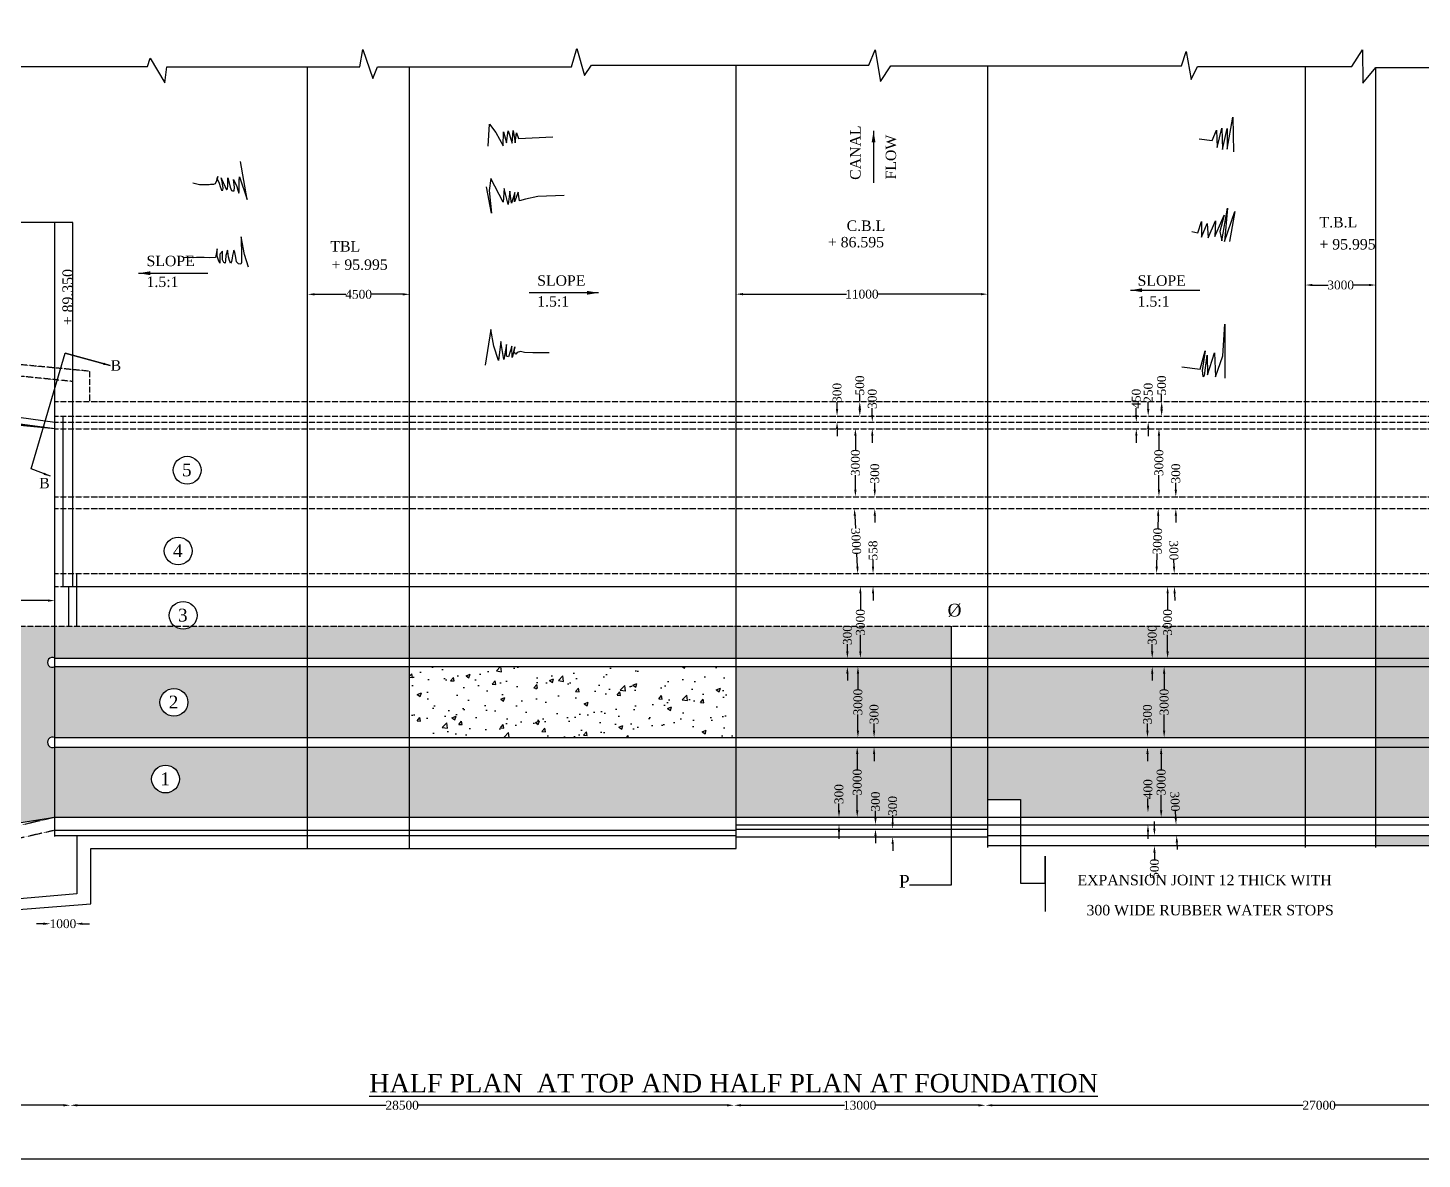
# Model space of a CAD drawing. Header units: millimetres. Extents: x -109570 to 247657, y -246061 to 92299.
# Drawn here: x 37210 to 97259, y 4151 to 52869 of the extents above; entities that cross this region are included whole.
import ezdxf

# ---------------------------------------------------------------- set-up
doc = ezdxf.new("R2010")
doc.units = ezdxf.units.MM
doc.header["$MEASUREMENT"] = 0
doc.header["$PDMODE"] = 33
doc.header["$PDSIZE"] = 500
doc.linetypes.add('ACAD_ISO03W100', pattern=[30, 12, -18])
for name, color, linetype in [('DIM', 5, 'Continuous'), ('DOT LINE', 3, 'ACAD_ISO03W100'), ('DWG. LINE', 1, 'Continuous'), ('HATCH', 2, 'Continuous'), ('TEXT', 7, 'Continuous'), ('TITLE', 7, 'Continuous')]:
    doc.layers.add(name, color=color, linetype=linetype)
doc.styles.get("Standard").update_dxf_attribs({"font": 'TIMES.TTF', "height": 380})
doc.dimstyles.get("Standard").update_dxf_attribs({"dimtxt": 380, "dimasz": 300, "dimexe": 0.18, "dimexo": 0.0625, "dimgap": 0.09, "dimtad": 0, "dimdec": 0, "dimzin": 0, "dimdsep": 46, "dimtxsty": 'Standard', "dimcen": 0.09, "dimse1": 1, "dimse2": 1, "dimclrd": 5, "dimclre": 5, "dimclrt": 4, "dimadec": 0, "dimazin": 0, "dimtfac": 1, "dimtdec": 0, "dimtofl": 0, "dimtmove": 0, "dimatfit": 3, "dimfxl": 1, "dimtolj": 1, "dimtzin": 0, "dimarcsym": 0})

# ---------------------------------------------------------------- blocks, each defined once
blk = doc.blocks.new('*D41')
at = {"layer": 'Defpoints', "color": 0}
for p in [(53652, 42101), (49258, 42009), (53652, 41394)]:
    blk.add_point(p, dxfattribs=at)
at = {"layer": 'DIM', "color": 5, "lineweight": -2}
for p, q in [((49558, 41394), (50908, 41394)), ((53352, 41394), (52002, 41394))]:
    blk.add_line(p, q, dxfattribs=at)
at = {"layer": 'DIM', "color": 5}
for points in [[(49558, 41444), (49558, 41344), (49258, 41394)], [(53352, 41444), (53352, 41344), (53652, 41394)]]:
    blk.add_solid(points, dxfattribs=at)
at = {"layer": 'DIM', "color": 4, "insert": (51455, 41394), "char_height": 380, "attachment_point": 5}
blk.add_mtext('\\A1;4500', dxfattribs=at)
blk = doc.blocks.new('*D44')
at = {"layer": 'Defpoints', "color": 0}
for p in [(27946, 28196), (38371, 28204), (38371, 28181)]:
    blk.add_point(p, dxfattribs=at)
at = {"layer": 'DIM', "color": 5, "lineweight": -2}
for p, q in [((28246, 28204), (32500, 28204)), ((38071, 28204), (33817, 28204))]:
    blk.add_line(p, q, dxfattribs=at)
at = {"layer": 'DIM', "color": 5}
for points in [[(28246, 28254), (28246, 28154), (27946, 28204)], [(38071, 28254), (38071, 28154), (38371, 28204)]]:
    blk.add_solid(points, dxfattribs=at)
at = {"layer": 'DIM', "color": 4, "insert": (33159, 28204), "char_height": 380, "attachment_point": 5}
blk.add_mtext('\\A1;10000', dxfattribs=at)
blk = doc.blocks.new('*D50')
at = {"layer": 'Defpoints', "color": 0}
for p in [(27590, 6518), (39041, 6518), (39041, 6469)]:
    blk.add_point(p, dxfattribs=at)
at = {"layer": 'DIM', "color": 5, "lineweight": -2}
for p, q in [((27890, 6469), (32657, 6469)), ((38741, 6469), (33974, 6469))]:
    blk.add_line(p, q, dxfattribs=at)
at = {"layer": 'DIM', "color": 5}
for points in [[(27890, 6519), (27890, 6419), (27590, 6469)], [(38741, 6519), (38741, 6419), (39041, 6469)]]:
    blk.add_solid(points, dxfattribs=at)
at = {"layer": 'DIM', "color": 4, "insert": (33316, 6469), "char_height": 380, "attachment_point": 5}
blk.add_mtext('\\A1;10000', dxfattribs=at)
blk = doc.blocks.new('*D51')
at = {"layer": 'Defpoints', "color": 0}
for p in [(39041, 6518), (67619, 6469), (67619, 6254)]:
    blk.add_point(p, dxfattribs=at)
at = {"layer": 'DIM', "color": 5, "lineweight": -2}
for p, q in [((39341, 6469), (52644, 6469)), ((67319, 6469), (54015, 6469))]:
    blk.add_line(p, q, dxfattribs=at)
at = {"layer": 'DIM', "color": 5}
for points in [[(39341, 6519), (39341, 6419), (39041, 6469)], [(67319, 6519), (67319, 6419), (67619, 6469)]]:
    blk.add_solid(points, dxfattribs=at)
at = {"layer": 'DIM', "color": 4, "insert": (53330, 6469), "char_height": 380, "attachment_point": 5}
blk.add_mtext('\\A1;28500', dxfattribs=at)
blk = doc.blocks.new('*D52')
at = {"layer": 'Defpoints', "color": 0}
for p in [(67619, 6254), (78452, 6469), (78452, 6469)]:
    blk.add_point(p, dxfattribs=at)
at = {"layer": 'DIM', "color": 5, "lineweight": -2}
for p, q in [((67919, 6469), (72377, 6469)), ((78152, 6469), (73694, 6469))]:
    blk.add_line(p, q, dxfattribs=at)
at = {"layer": 'DIM', "color": 5}
for points in [[(67919, 6519), (67919, 6419), (67619, 6469)], [(78152, 6519), (78152, 6419), (78452, 6469)]]:
    blk.add_solid(points, dxfattribs=at)
at = {"layer": 'DIM', "color": 4, "insert": (73035, 6469), "char_height": 380, "attachment_point": 5}
blk.add_mtext('\\A1;13000', dxfattribs=at)
blk = doc.blocks.new('*D53')
at = {"layer": 'Defpoints', "color": 0}
for p in [(78452, 6469), (107198, 6469), (107198, 6064)]:
    blk.add_point(p, dxfattribs=at)
at = {"layer": 'DIM', "color": 5, "lineweight": -2}
for p, q in [((78752, 6469), (92139, 6469)), ((106898, 6469), (93510, 6469))]:
    blk.add_line(p, q, dxfattribs=at)
at = {"layer": 'DIM', "color": 5}
for points in [[(78752, 6519), (78752, 6419), (78452, 6469)], [(106898, 6519), (106898, 6419), (107198, 6469)]]:
    blk.add_solid(points, dxfattribs=at)
at = {"layer": 'DIM', "color": 4, "insert": (92825, 6469), "char_height": 380, "attachment_point": 5}
blk.add_mtext('\\A1;27000', dxfattribs=at)
blk = doc.blocks.new('*D55')
at = {"layer": 'Defpoints', "color": 0}
for p in [(38182, 14443), (39257, 14443), (39257, 14287)]:
    blk.add_point(p, dxfattribs=at)
at = {"layer": 'DIM', "color": 5, "lineweight": -2}
for p, q in [((37882, 14287), (37582, 14287)), ((39557, 14287), (39857, 14287))]:
    blk.add_line(p, q, dxfattribs=at)
at = {"layer": 'DIM', "color": 5}
for points in [[(37882, 14337), (37882, 14237), (38182, 14287)], [(39557, 14337), (39557, 14237), (39257, 14287)]]:
    blk.add_solid(points, dxfattribs=at)
at = {"layer": 'DIM', "color": 4, "insert": (38720, 14287), "char_height": 380, "attachment_point": 5}
blk.add_mtext('\\A1;1000', dxfattribs=at)
blk = doc.blocks.new('*D56')
at = {"layer": 'Defpoints', "color": 0}
for p in [(78554, 41595), (67710, 41352), (78554, 41401)]:
    blk.add_point(p, dxfattribs=at)
at = {"layer": 'DIM', "color": 5, "lineweight": -2}
for p, q in [((68010, 41401), (72474, 41401)), ((78254, 41401), (73791, 41401))]:
    blk.add_line(p, q, dxfattribs=at)
at = {"layer": 'DIM', "color": 5}
for points in [[(68010, 41451), (68010, 41351), (67710, 41401)], [(78254, 41451), (78254, 41351), (78554, 41401)]]:
    blk.add_solid(points, dxfattribs=at)
at = {"layer": 'DIM', "color": 4, "insert": (73132, 41401), "char_height": 380, "attachment_point": 5}
blk.add_mtext('\\A1;11000', dxfattribs=at)
blk = doc.blocks.new('*D57')
at = {"layer": 'Defpoints', "color": 0}
for p in [(73040, 36773), (73040, 36773), (73040, 36149)]:
    blk.add_point(p, dxfattribs=at)
at = {"layer": 'DIM', "color": 5, "lineweight": -2}
for p, q in [((73040, 36773), (73040, 37073)), ((73040, 36449), (73040, 36473))]:
    blk.add_line(p, q, dxfattribs=at)
at = {"layer": 'DIM', "color": 5}
for points in [[(72990, 36473), (73090, 36473), (73040, 36773)], [(72990, 36449), (73090, 36449), (73040, 36149)]]:
    blk.add_solid(points, dxfattribs=at)
at = {"layer": 'DIM', "color": 4, "insert": (73040, 37470), "char_height": 380, "attachment_point": 5, "rotation": 90}
blk.add_mtext('\\A1;500', dxfattribs=at)
blk = doc.blocks.new('*D58')
at = {"layer": 'Defpoints', "color": 0}
for p in [(72061, 36149), (72097, 36149), (72097, 35892)]:
    blk.add_point(p, dxfattribs=at)
at = {"layer": 'DIM', "color": 5, "lineweight": -2}
for p, q in [((72061, 36449), (72061, 36749)), ((72061, 35592), (72061, 35292))]:
    blk.add_line(p, q, dxfattribs=at)
at = {"layer": 'DIM', "color": 5}
for points in [[(72011, 36449), (72111, 36449), (72061, 36149)], [(72011, 35592), (72111, 35592), (72061, 35892)]]:
    blk.add_solid(points, dxfattribs=at)
at = {"layer": 'DIM', "color": 4, "insert": (72061, 37149), "char_height": 380, "attachment_point": 5, "rotation": 90}
blk.add_mtext('\\A1;300', dxfattribs=at)
blk = doc.blocks.new('*D59')
at = {"layer": 'Defpoints', "color": 0}
for p in [(73506, 35892), (73506, 35605), (73578, 35892)]:
    blk.add_point(p, dxfattribs=at)
at = {"layer": 'DIM', "color": 5, "lineweight": -2}
for p, q in [((73578, 36192), (73578, 36492)), ((73578, 35305), (73578, 35005))]:
    blk.add_line(p, q, dxfattribs=at)
at = {"layer": 'DIM', "color": 5}
for points in [[(73528, 36192), (73628, 36192), (73578, 35892)], [(73528, 35305), (73628, 35305), (73578, 35605)]]:
    blk.add_solid(points, dxfattribs=at)
at = {"layer": 'DIM', "color": 4, "insert": (73578, 36891), "char_height": 380, "attachment_point": 5, "rotation": 90}
blk.add_mtext('\\A1;300', dxfattribs=at)
blk = doc.blocks.new('*D60')
at = {"layer": 'Defpoints', "color": 0}
for p in [(72850, 35605), (72850, 35605), (72850, 32678)]:
    blk.add_point(p, dxfattribs=at)
at = {"layer": 'DIM', "color": 5, "lineweight": -2}
for p, q in [((72850, 35305), (72850, 34681)), ((72850, 32978), (72850, 33602))]:
    blk.add_line(p, q, dxfattribs=at)
at = {"layer": 'DIM', "color": 5}
for points in [[(72800, 35305), (72900, 35305), (72850, 35605)], [(72800, 32978), (72900, 32978), (72850, 32678)]]:
    blk.add_solid(points, dxfattribs=at)
at = {"layer": 'DIM', "color": 4, "insert": (72850, 34142), "char_height": 380, "attachment_point": 5, "rotation": 90}
blk.add_mtext('\\A1;3000', dxfattribs=at)
blk = doc.blocks.new('*D61')
at = {"layer": 'Defpoints', "color": 0}
for p in [(73662, 32678), (73686, 32164), (73686, 32164)]:
    blk.add_point(p, dxfattribs=at)
at = {"layer": 'DIM', "color": 5, "lineweight": -2}
for p, q in [((73686, 32978), (73686, 33278)), ((73686, 31864), (73686, 31564))]:
    blk.add_line(p, q, dxfattribs=at)
at = {"layer": 'DIM', "color": 5}
for points in [[(73636, 32978), (73736, 32978), (73686, 32678)], [(73636, 31864), (73736, 31864), (73686, 32164)]]:
    blk.add_solid(points, dxfattribs=at)
at = {"layer": 'DIM', "color": 4, "insert": (73686, 33678), "char_height": 380, "attachment_point": 5, "rotation": 90}
blk.add_mtext('\\A1;300', dxfattribs=at)
blk = doc.blocks.new('*D62')
at = {"layer": 'Defpoints', "color": 0}
for p in [(72862, 32164), (72953, 29367), (73005, 29369)]:
    blk.add_point(p, dxfattribs=at)
at = {"layer": 'DIM', "color": 5, "lineweight": -2}
for p, q in [((72825, 31861), (72854, 31303)), ((72938, 29666), (72909, 30225))]:
    blk.add_line(p, q, dxfattribs=at)
at = {"layer": 'DIM', "color": 5}
for points in [[(72875, 31864), (72776, 31859), (72810, 32161)], [(72988, 29669), (72888, 29664), (72953, 29367)]]:
    blk.add_solid(points, dxfattribs=at)
at = {"layer": 'DIM', "color": 4, "insert": (72882, 30764), "char_height": 380, "attachment_point": 5, "rotation": 272.93607}
blk.add_mtext('\\A1;3000', dxfattribs=at)
blk = doc.blocks.new('*D63')
at = {"layer": 'Defpoints', "color": 0}
for p in [(73610, 29369), (73821, 29369), (73821, 28812)]:
    blk.add_point(p, dxfattribs=at)
at = {"layer": 'DIM', "color": 5, "lineweight": -2}
for p, q in [((73610, 29669), (73610, 29969)), ((73610, 28512), (73610, 28212))]:
    blk.add_line(p, q, dxfattribs=at)
at = {"layer": 'DIM', "color": 5}
for points in [[(73560, 29669), (73660, 29669), (73610, 29369)], [(73560, 28512), (73660, 28512), (73610, 28812)]]:
    blk.add_solid(points, dxfattribs=at)
at = {"layer": 'DIM', "color": 4, "insert": (73610, 30361), "char_height": 380, "attachment_point": 5, "rotation": 90}
blk.add_mtext('\\A1;558', dxfattribs=at)
blk = doc.blocks.new('*D64')
at = {"layer": 'Defpoints', "color": 0}
for p in [(73040, 28812), (73065, 25721), (73065, 25721)]:
    blk.add_point(p, dxfattribs=at)
at = {"layer": 'DIM', "color": 5, "lineweight": -2}
for p, q in [((73065, 28512), (73065, 27806)), ((73065, 26021), (73065, 26727))]:
    blk.add_line(p, q, dxfattribs=at)
at = {"layer": 'DIM', "color": 5}
for points in [[(73015, 28512), (73115, 28512), (73065, 28812)], [(73015, 26021), (73115, 26021), (73065, 25721)]]:
    blk.add_solid(points, dxfattribs=at)
at = {"layer": 'DIM', "color": 4, "insert": (73065, 27266), "char_height": 380, "attachment_point": 5, "rotation": 90}
blk.add_mtext('\\A1;3000', dxfattribs=at)
blk = doc.blocks.new('*D65')
at = {"layer": 'Defpoints', "color": 0}
for p in [(72491, 25721), (72506, 25363), (72506, 25363)]:
    blk.add_point(p, dxfattribs=at)
at = {"layer": 'DIM', "color": 5, "lineweight": -2}
for p, q in [((72506, 26021), (72506, 26321)), ((72506, 25063), (72506, 24763))]:
    blk.add_line(p, q, dxfattribs=at)
at = {"layer": 'DIM', "color": 5}
for points in [[(72456, 26021), (72556, 26021), (72506, 25721)], [(72456, 25063), (72556, 25063), (72506, 25363)]]:
    blk.add_solid(points, dxfattribs=at)
at = {"layer": 'DIM', "color": 4, "insert": (72506, 26721), "char_height": 380, "attachment_point": 5, "rotation": 90}
blk.add_mtext('\\A1;300', dxfattribs=at)
blk = doc.blocks.new('*D66')
at = {"layer": 'Defpoints', "color": 0}
for p in [(72945, 25363), (72960, 22308), (72960, 22308)]:
    blk.add_point(p, dxfattribs=at)
at = {"layer": 'DIM', "color": 5, "lineweight": -2}
for p, q in [((72960, 25063), (72960, 24375)), ((72960, 22608), (72960, 23295))]:
    blk.add_line(p, q, dxfattribs=at)
at = {"layer": 'DIM', "color": 5}
for points in [[(72910, 25063), (73010, 25063), (72960, 25363)], [(72910, 22608), (73010, 22608), (72960, 22308)]]:
    blk.add_solid(points, dxfattribs=at)
at = {"layer": 'DIM', "color": 4, "insert": (72960, 23835), "char_height": 380, "attachment_point": 5, "rotation": 90}
blk.add_mtext('\\A1;3000', dxfattribs=at)
blk = doc.blocks.new('*D67')
at = {"layer": 'Defpoints', "color": 0}
for p in [(73640, 22308), (73655, 21896), (73670, 21896)]:
    blk.add_point(p, dxfattribs=at)
at = {"layer": 'DIM', "color": 5, "lineweight": -2}
for p, q in [((73655, 22608), (73655, 22913)), ((73655, 21596), (73655, 21296))]:
    blk.add_line(p, q, dxfattribs=at)
at = {"layer": 'DIM', "color": 5}
for points in [[(73605, 22608), (73705, 22608), (73655, 22308)], [(73605, 21596), (73705, 21596), (73655, 21896)]]:
    blk.add_solid(points, dxfattribs=at)
at = {"layer": 'DIM', "color": 4, "insert": (73655, 23312), "char_height": 380, "attachment_point": 5, "rotation": 90}
blk.add_mtext('\\A1;300', dxfattribs=at)
blk = doc.blocks.new('*D68')
at = {"layer": 'Defpoints', "color": 0}
for p in [(72944, 21896), (72929, 18872), (73004, 18872)]:
    blk.add_point(p, dxfattribs=at)
at = {"layer": 'DIM', "color": 5, "lineweight": -2}
for p, q in [((72929, 21596), (72929, 20924)), ((72929, 19172), (72929, 19844))]:
    blk.add_line(p, q, dxfattribs=at)
at = {"layer": 'DIM', "color": 5}
for points in [[(72879, 21596), (72979, 21596), (72929, 21896)], [(72879, 19172), (72979, 19172), (72929, 18872)]]:
    blk.add_solid(points, dxfattribs=at)
at = {"layer": 'DIM', "color": 4, "insert": (72929, 20384), "char_height": 380, "attachment_point": 5, "rotation": 90}
blk.add_mtext('\\A1;3000', dxfattribs=at)
blk = doc.blocks.new('*D69')
at = {"layer": 'Defpoints', "color": 0}
for p in [(72144, 18872), (72159, 18872), (72190, 18551)]:
    blk.add_point(p, dxfattribs=at)
at = {"layer": 'DIM', "color": 5, "lineweight": -2}
for p, q in [((72144, 19172), (72144, 19472)), ((72144, 18251), (72144, 17951))]:
    blk.add_line(p, q, dxfattribs=at)
at = {"layer": 'DIM', "color": 5}
for points in [[(72094, 19172), (72194, 19172), (72144, 18872)], [(72094, 18251), (72194, 18251), (72144, 18551)]]:
    blk.add_solid(points, dxfattribs=at)
at = {"layer": 'DIM', "color": 4, "insert": (72144, 19871), "char_height": 380, "attachment_point": 5, "rotation": 90}
blk.add_mtext('\\A1;300', dxfattribs=at)
blk = doc.blocks.new('*D70')
at = {"layer": 'Defpoints', "color": 0}
for p in [(73701, 18551), (73701, 18362), (73716, 18551)]:
    blk.add_point(p, dxfattribs=at)
at = {"layer": 'DIM', "color": 5, "lineweight": -2}
for p, q in [((73716, 18851), (73716, 19151)), ((73716, 18062), (73716, 17762))]:
    blk.add_line(p, q, dxfattribs=at)
at = {"layer": 'DIM', "color": 5}
for points in [[(73666, 18851), (73766, 18851), (73716, 18551)], [(73666, 18062), (73766, 18062), (73716, 18362)]]:
    blk.add_solid(points, dxfattribs=at)
at = {"layer": 'DIM', "color": 4, "insert": (73716, 19551), "char_height": 380, "attachment_point": 5, "rotation": 90}
blk.add_mtext('\\A1;300', dxfattribs=at)
blk = doc.blocks.new('*D71')
at = {"layer": 'Defpoints', "color": 0}
for p in [(74426, 18362), (74426, 18028), (74456, 18362)]:
    blk.add_point(p, dxfattribs=at)
at = {"layer": 'DIM', "color": 5, "lineweight": -2}
for p, q in [((74456, 18662), (74456, 18962)), ((74456, 17728), (74456, 17428))]:
    blk.add_line(p, q, dxfattribs=at)
at = {"layer": 'DIM', "color": 5}
for points in [[(74406, 18662), (74506, 18662), (74456, 18362)], [(74406, 17728), (74506, 17728), (74456, 18028)]]:
    blk.add_solid(points, dxfattribs=at)
at = {"layer": 'DIM', "color": 4, "insert": (74456, 19361), "char_height": 380, "attachment_point": 5, "rotation": 90}
blk.add_mtext('\\A1;300', dxfattribs=at)
blk = doc.blocks.new('*D72')
at = {"layer": 'Defpoints', "color": 0}
for p in [(85719, 18086), (85719, 17650), (85730, 17650)]:
    blk.add_point(p, dxfattribs=at)
at = {"layer": 'DIM', "color": 5, "lineweight": -2}
for p, q in [((85730, 18386), (85730, 18686)), ((85730, 17350), (85730, 17050))]:
    blk.add_line(p, q, dxfattribs=at)
at = {"layer": 'DIM', "color": 5}
for points in [[(85680, 18386), (85780, 18386), (85730, 18086)], [(85680, 17350), (85780, 17350), (85730, 17650)]]:
    blk.add_solid(points, dxfattribs=at)
at = {"layer": 'DIM', "color": 4, "insert": (85730, 16653), "char_height": 380, "attachment_point": 5, "rotation": 90}
blk.add_mtext('\\A1;500', dxfattribs=at)
blk = doc.blocks.new('*D73')
at = {"layer": 'Defpoints', "color": 0}
for p in [(86608, 18551), (86629, 18086), (86662, 18554)]:
    blk.add_point(p, dxfattribs=at)
at = {"layer": 'DIM', "color": 5, "lineweight": -2}
for p, q in [((86649, 18854), (86635, 19153)), ((86698, 17788), (86711, 17489))]:
    blk.add_line(p, q, dxfattribs=at)
at = {"layer": 'DIM', "color": 5}
for points in [[(86699, 18856), (86599, 18851), (86662, 18554)], [(86748, 17791), (86648, 17786), (86684, 18088)]]:
    blk.add_solid(points, dxfattribs=at)
at = {"layer": 'DIM', "color": 4, "insert": (86617, 19552), "char_height": 380, "attachment_point": 5, "rotation": 272.63044}
blk.add_mtext('\\A1;300', dxfattribs=at)
blk = doc.blocks.new('*D74')
at = {"layer": 'Defpoints', "color": 0}
for p in [(85452, 19076), (85966, 19076), (85966, 18551)]:
    blk.add_point(p, dxfattribs=at)
at = {"layer": 'DIM', "color": 5, "lineweight": -2}
for p, q in [((85452, 19376), (85452, 19676)), ((85452, 18251), (85452, 17951))]:
    blk.add_line(p, q, dxfattribs=at)
at = {"layer": 'DIM', "color": 5}
for points in [[(85402, 19376), (85502, 19376), (85452, 19076)], [(85402, 18251), (85502, 18251), (85452, 18551)]]:
    blk.add_solid(points, dxfattribs=at)
at = {"layer": 'DIM', "color": 4, "insert": (85452, 20083), "char_height": 380, "attachment_point": 5, "rotation": 90}
blk.add_mtext('\\A1;400', dxfattribs=at)
blk = doc.blocks.new('*D75')
at = {"layer": 'Defpoints', "color": 0}
for p in [(86020, 21896), (86127, 21896), (86084, 18872)]:
    blk.add_point(p, dxfattribs=at)
at = {"layer": 'DIM', "color": 5, "lineweight": -2}
for p, q in [((86020, 21596), (86020, 20924)), ((86020, 19172), (86020, 19844))]:
    blk.add_line(p, q, dxfattribs=at)
at = {"layer": 'DIM', "color": 5}
for points in [[(85970, 21596), (86070, 21596), (86020, 21896)], [(85970, 19172), (86070, 19172), (86020, 18872)]]:
    blk.add_solid(points, dxfattribs=at)
at = {"layer": 'DIM', "color": 4, "insert": (86020, 20384), "char_height": 380, "attachment_point": 5, "rotation": 90}
blk.add_mtext('\\A1;3000', dxfattribs=at)
blk = doc.blocks.new('*D76')
at = {"layer": 'Defpoints', "color": 0}
for p in [(85431, 22308), (85474, 22308), (85517, 21896)]:
    blk.add_point(p, dxfattribs=at)
at = {"layer": 'DIM', "color": 5, "lineweight": -2}
for p, q in [((85431, 22608), (85431, 22908)), ((85431, 21596), (85431, 21296))]:
    blk.add_line(p, q, dxfattribs=at)
at = {"layer": 'DIM', "color": 5}
for points in [[(85381, 22608), (85481, 22608), (85431, 22308)], [(85381, 21596), (85481, 21596), (85431, 21896)]]:
    blk.add_solid(points, dxfattribs=at)
at = {"layer": 'DIM', "color": 4, "insert": (85431, 23307), "char_height": 380, "attachment_point": 5, "rotation": 90}
blk.add_mtext('\\A1;300', dxfattribs=at)
blk = doc.blocks.new('*D77')
at = {"layer": 'Defpoints', "color": 0}
for p in [(86148, 25363), (86148, 25363), (86170, 22308)]:
    blk.add_point(p, dxfattribs=at)
at = {"layer": 'DIM', "color": 5, "lineweight": -2}
for p, q in [((86148, 25063), (86148, 24375)), ((86148, 22608), (86148, 23295))]:
    blk.add_line(p, q, dxfattribs=at)
at = {"layer": 'DIM', "color": 5}
for points in [[(86098, 25063), (86198, 25063), (86148, 25363)], [(86098, 22608), (86198, 22608), (86148, 22308)]]:
    blk.add_solid(points, dxfattribs=at)
at = {"layer": 'DIM', "color": 4, "insert": (86148, 23835), "char_height": 380, "attachment_point": 5, "rotation": 90}
blk.add_mtext('\\A1;3000', dxfattribs=at)
blk = doc.blocks.new('*D78')
at = {"layer": 'Defpoints', "color": 0}
for p in [(85571, 25721), (85624, 25363), (85635, 25721)]:
    blk.add_point(p, dxfattribs=at)
at = {"layer": 'DIM', "color": 5, "lineweight": -2}
for p, q in [((85635, 26021), (85635, 26321)), ((85635, 25063), (85635, 24763))]:
    blk.add_line(p, q, dxfattribs=at)
at = {"layer": 'DIM', "color": 5}
for points in [[(85585, 26021), (85685, 26021), (85635, 25721)], [(85585, 25063), (85685, 25063), (85635, 25363)]]:
    blk.add_solid(points, dxfattribs=at)
at = {"layer": 'DIM', "color": 4, "insert": (85635, 26721), "char_height": 380, "attachment_point": 5, "rotation": 90}
blk.add_mtext('\\A1;300', dxfattribs=at)
blk = doc.blocks.new('*D79')
at = {"layer": 'Defpoints', "color": 0}
for p in [(86202, 28812), (86298, 28812), (86213, 25721)]:
    blk.add_point(p, dxfattribs=at)
at = {"layer": 'DIM', "color": 5, "lineweight": -2}
for p, q in [((86298, 28512), (86298, 27806)), ((86298, 26021), (86298, 26727))]:
    blk.add_line(p, q, dxfattribs=at)
at = {"layer": 'DIM', "color": 5}
for points in [[(86248, 28512), (86348, 28512), (86298, 28812)], [(86248, 26021), (86348, 26021), (86298, 25721)]]:
    blk.add_solid(points, dxfattribs=at)
at = {"layer": 'DIM', "color": 4, "insert": (86298, 27266), "char_height": 380, "attachment_point": 5, "rotation": 90}
blk.add_mtext('\\A1;3000', dxfattribs=at)
blk = doc.blocks.new('*D80')
at = {"layer": 'Defpoints', "color": 0}
for p in [(86555, 29369), (86582, 29370), (86566, 28812)]:
    blk.add_point(p, dxfattribs=at)
at = {"layer": 'DIM', "color": 5, "lineweight": -2}
for p, q in [((86577, 29670), (86571, 29970)), ((86599, 28512), (86605, 28212))]:
    blk.add_line(p, q, dxfattribs=at)
at = {"layer": 'DIM', "color": 5}
for points in [[(86627, 29671), (86527, 29669), (86582, 29370)], [(86649, 28513), (86549, 28511), (86593, 28812)]]:
    blk.add_solid(points, dxfattribs=at)
at = {"layer": 'DIM', "color": 4, "insert": (86563, 30369), "char_height": 380, "attachment_point": 5, "rotation": 271.09932}
blk.add_mtext('\\A1;300', dxfattribs=at)
blk = doc.blocks.new('*D81')
at = {"layer": 'Defpoints', "color": 0}
for p in [(85897, 32164), (85924, 32164), (85849, 29369)]:
    blk.add_point(p, dxfattribs=at)
at = {"layer": 'DIM', "color": 5, "lineweight": -2}
for p, q in [((85889, 31864), (85874, 31307)), ((85830, 29670), (85845, 30228))]:
    blk.add_line(p, q, dxfattribs=at)
at = {"layer": 'DIM', "color": 5}
for points in [[(85839, 31866), (85939, 31863), (85897, 32164)], [(85780, 29671), (85880, 29668), (85822, 29370)]]:
    blk.add_solid(points, dxfattribs=at)
at = {"layer": 'DIM', "color": 4, "insert": (85860, 30767), "char_height": 380, "attachment_point": 5, "rotation": 88.46447}
blk.add_mtext('\\A1;3000', dxfattribs=at)
blk = doc.blocks.new('*D82')
at = {"layer": 'Defpoints', "color": 0}
for p in [(86544, 32678), (86651, 32678), (86609, 32164)]:
    blk.add_point(p, dxfattribs=at)
at = {"layer": 'DIM', "color": 5, "lineweight": -2}
for p, q in [((86651, 32978), (86651, 33278)), ((86651, 31864), (86651, 31564))]:
    blk.add_line(p, q, dxfattribs=at)
at = {"layer": 'DIM', "color": 5}
for points in [[(86601, 32978), (86701, 32978), (86651, 32678)], [(86601, 31864), (86701, 31864), (86651, 32164)]]:
    blk.add_solid(points, dxfattribs=at)
at = {"layer": 'DIM', "color": 4, "insert": (86651, 33678), "char_height": 380, "attachment_point": 5, "rotation": 90}
blk.add_mtext('\\A1;300', dxfattribs=at)
blk = doc.blocks.new('*D83')
at = {"layer": 'Defpoints', "color": 0}
for p in [(85924, 35605), (85934, 35605), (85945, 32678)]:
    blk.add_point(p, dxfattribs=at)
at = {"layer": 'DIM', "color": 5, "lineweight": -2}
for p, q in [((85924, 35305), (85924, 34681)), ((85924, 32978), (85924, 33602))]:
    blk.add_line(p, q, dxfattribs=at)
at = {"layer": 'DIM', "color": 5}
for points in [[(85874, 35305), (85974, 35305), (85924, 35605)], [(85874, 32978), (85974, 32978), (85924, 32678)]]:
    blk.add_solid(points, dxfattribs=at)
at = {"layer": 'DIM', "color": 4, "insert": (85924, 34142), "char_height": 380, "attachment_point": 5, "rotation": 90}
blk.add_mtext('\\A1;3000', dxfattribs=at)
blk = doc.blocks.new('*D84')
at = {"layer": 'Defpoints', "color": 0}
for p in [(84949, 35892), (84971, 35892), (84971, 35605)]:
    blk.add_point(p, dxfattribs=at)
at = {"layer": 'DIM', "color": 5, "lineweight": -2}
for p, q in [((84949, 36192), (84949, 36492)), ((84949, 35305), (84949, 35005))]:
    blk.add_line(p, q, dxfattribs=at)
at = {"layer": 'DIM', "color": 5}
for points in [[(84899, 36192), (84999, 36192), (84949, 35892)], [(84899, 35305), (84999, 35305), (84949, 35605)]]:
    blk.add_solid(points, dxfattribs=at)
at = {"layer": 'DIM', "color": 4, "insert": (84949, 36898), "char_height": 380, "attachment_point": 5, "rotation": 90}
blk.add_mtext('\\A1;450', dxfattribs=at)
blk = doc.blocks.new('*D85')
at = {"layer": 'Defpoints', "color": 0}
for p in [(85463, 36149), (86094, 36149), (86127, 35892)]:
    blk.add_point(p, dxfattribs=at)
at = {"layer": 'DIM', "color": 5, "lineweight": -2}
for p, q in [((85463, 36449), (85463, 36749)), ((85463, 35592), (85463, 35292))]:
    blk.add_line(p, q, dxfattribs=at)
at = {"layer": 'DIM', "color": 5}
for points in [[(85413, 36449), (85513, 36449), (85463, 36149)], [(85413, 35592), (85513, 35592), (85463, 35892)]]:
    blk.add_solid(points, dxfattribs=at)
at = {"layer": 'DIM', "color": 4, "insert": (85463, 37154), "char_height": 380, "attachment_point": 5, "rotation": 90}
blk.add_mtext('\\A1;250', dxfattribs=at)
blk = doc.blocks.new('*D86')
at = {"layer": 'Defpoints', "color": 0}
for p in [(85966, 36773), (86041, 36773), (86020, 36149)]:
    blk.add_point(p, dxfattribs=at)
at = {"layer": 'DIM', "color": 5, "lineweight": -2}
for p, q in [((86041, 36773), (86041, 37073)), ((86041, 36449), (86041, 36473))]:
    blk.add_line(p, q, dxfattribs=at)
at = {"layer": 'DIM', "color": 5}
for points in [[(85991, 36473), (86091, 36473), (86041, 36773)], [(85991, 36449), (86091, 36449), (86041, 36149)]]:
    blk.add_solid(points, dxfattribs=at)
at = {"layer": 'DIM', "color": 4, "insert": (86041, 37470), "char_height": 380, "attachment_point": 5, "rotation": 90}
blk.add_mtext('\\A1;500', dxfattribs=at)
blk = doc.blocks.new('*D87')
at = {"layer": 'Defpoints', "color": 0}
for p in [(92237, 41794), (95266, 41794), (95266, 41692)]:
    blk.add_point(p, dxfattribs=at)
at = {"layer": 'DIM', "color": 5, "lineweight": -2}
for p, q in [((92537, 41794), (93212, 41794)), ((94966, 41794), (94291, 41794))]:
    blk.add_line(p, q, dxfattribs=at)
at = {"layer": 'DIM', "color": 5}
for points in [[(92537, 41844), (92537, 41744), (92237, 41794)], [(94966, 41844), (94966, 41744), (95266, 41794)]]:
    blk.add_solid(points, dxfattribs=at)
at = {"layer": 'DIM', "color": 4, "insert": (93751, 41794), "char_height": 380, "attachment_point": 5}
blk.add_mtext('\\A1;3000', dxfattribs=at)

msp = doc.modelspace()

# ---------------------------------------------------------------- hatches: boundary and pattern name
at = {"layer": 'HATCH'}
h = msp.add_hatch(dxfattribs=at)
h.set_pattern_fill('AR-CONC', color=256, scale=250, style=0)
h.paths.add_polyline_path([(49258.1, 27110.2), (44282.7, 27110.2, -0.365147), (43511.7, 27110.2), (38370.8, 27110.2), (38370.8, 25721.4), (49258.1, 25721.4)])
h.paths.add_polyline_path([(49258.1, 25362.9), (38370.8, 25362.9), (38370.8, 22307.6), (49258.1, 22307.6)])
h.paths.add_polyline_path([(44096, 23823.8, -1), (42899.5, 23823.8, -1)], flags=16)
h.paths.add_polyline_path([(38370.8, 25362.9, -1.7800695), (38370.8, 25721.4), (38370.8, 27110.2), (27590, 27110.2), (27590, 11754), (28213.5, 11754), (28213.5, 17278.4), (38370.8, 18871.8), (38370.8, 21895.9, -1.541236), (38370.8, 22307.6)])
h.paths.add_polyline_path([(49258.1, 21895.9), (38370.8, 21895.9), (38370.8, 18871.8), (49258.1, 18871.8)])
h.paths.add_polyline_path([(42539.9, 20516.7, -1), (43736.4, 20516.7, -1)], flags=16)
h.paths.add_polyline_path([(53651.5, 21895.9), (49258.1, 21895.9), (49258.1, 18871.8), (53651.5, 18871.8)])
h.paths.add_polyline_path([(53651.5, 25362.9), (49258.1, 25362.9), (49258.1, 22307.6), (53651.5, 22307.6)])
h.paths.add_polyline_path([(53651.5, 27110.2), (49258.1, 27110.2), (49258.1, 25721.4), (53651.5, 25721.4)])
h.paths.add_polyline_path([(67710.5, 27110.2), (53651.5, 27110.2), (53651.5, 25721.4), (67710.5, 25721.4)])
h.paths.add_polyline_path([(67710.5, 21895.9), (53651.5, 21895.9), (53651.5, 18871.8), (67710.5, 18871.8)])
h.paths.add_polyline_path([(76996.5, 21895.9), (67710.5, 21895.9), (67710.5, 18871.8), (76996.5, 18871.8)])
h.paths.add_polyline_path([(76996.5, 25362.9), (67710.5, 25362.9), (67710.5, 22307.6), (76996.5, 22307.6)])
h.paths.add_polyline_path([(76996.5, 27110.2), (67710.5, 27110.2), (67710.5, 25721.4), (76996.5, 25721.4)])
h.paths.add_polyline_path([(92237.1, 27110.2), (78554, 27110.2), (78554, 25721.4), (92237.1, 25721.4)])
h.paths.add_polyline_path([(92237.1, 25362.9), (78554, 25362.9), (78554, 22307.6), (92237.1, 22307.6)])
h.paths.add_polyline_path([(92237.1, 21895.9), (78554, 21895.9), (78554, 19639.7), (79963.5, 19639.7), (79963.5, 18871.8), (92237.1, 18871.8)])
h.paths.add_polyline_path([(78554, 21895.9), (76996.5, 21895.9), (76996.5, 18871.8), (78554, 18871.8)])
h.paths.add_polyline_path([(78554, 25362.9), (76996.5, 25362.9), (76996.5, 22307.6), (78554, 22307.6)])
h.paths.add_polyline_path([(95265.8, 25362.9), (92237.1, 25362.9), (92237.1, 22307.6), (95265.8, 22307.6)])
h.paths.add_polyline_path([(95265.8, 27110.2), (92237.1, 27110.2), (92237.1, 25721.4), (95265.8, 25721.4)])
h.paths.add_polyline_path([(95265.8, 21895.9), (92237.1, 21895.9), (92237.1, 18871.8), (95265.8, 18871.8)])
h.paths.add_polyline_path([(114156.3, 27110.2), (95265.8, 27110.2), (95265.8, 18871.8), (107709, 18871.8), (113726, 17678.9), (113726, 10699.9), (110710.4, 10699.9), (110710.4, 15406.5), (106503.8, 15688.8), (106503.8, 18085.6), (95265.8, 18085.6), (95265.8, 17650.1), (106022.2, 17650.1), (106022.2, 15272.5), (110160.2, 14866.6), (110160.2, 10110.1), (114156.3, 10110.1)])
h.paths.add_polyline_path([(43137.2, 23423), (43817.7, 23423), (43817.7, 24246.2), (43137.2, 24246.2)], flags=8)
h.paths.add_polyline_path([(42777.7, 20115.9), (43458.2, 20115.9), (43458.2, 20939.1), (42777.7, 20939.1)], flags=8)
h.paths.add_polyline_path([(72640.6, 19749.1), (72640.6, 21018.5), (73217.2, 21018.5), (73217.2, 19749.1)], flags=24)
h.paths.add_polyline_path([(71856, 19376.8), (71856, 20365.7), (72432.6, 20365.7), (72432.6, 19376.8)], flags=24)
h.paths.add_polyline_path([(73427.4, 19056.5), (73427.4, 20045.4), (74003.9, 20045.4), (74003.9, 19056.5)], flags=24)
h.paths.add_polyline_path([(74167.7, 18867), (74167.7, 19855.9), (74744.3, 19855.9), (74744.3, 18867)], flags=9)
h.paths.add_polyline_path([(72671.3, 23200.6), (72671.3, 24470), (73247.9, 24470), (73247.9, 23200.6)], flags=24)
h.paths.add_polyline_path([(73366.4, 22818), (73366.4, 23806.9), (73942.9, 23806.9), (73942.9, 22818)], flags=24)
h.paths.add_polyline_path([(72776.8, 26631.7), (72776.8, 27901.2), (73353.4, 27901.2), (73353.4, 26631.7)], flags=9)
h.paths.add_polyline_path([(72217.8, 26226.4), (72217.8, 27215.3), (72794.4, 27215.3), (72794.4, 26226.4)], flags=9)
h.paths.add_polyline_path([(85346.5, 26226.4), (85346.5, 27215.3), (85923.1, 27215.3), (85923.1, 26226.4)], flags=9)
h.paths.add_polyline_path([(86010, 26631.7), (86010, 27901.2), (86586.6, 27901.2), (86586.6, 26631.7)], flags=9)
h.paths.add_polyline_path([(85142.9, 22812.7), (85142.9, 23801.6), (85719.5, 23801.6), (85719.5, 22812.7)], flags=24)
h.paths.add_polyline_path([(85860.2, 23200.6), (85860.2, 24470), (86436.7, 24470), (86436.7, 23200.6)], flags=24)
h.paths.add_polyline_path([(86881.9, 20059.6), (86927.3, 19071.8), (86351.3, 19045.3), (86305.9, 20033.2)], flags=24)
h.paths.add_polyline_path([(85163.6, 19581.2), (85163.6, 20584.1), (85740.2, 20584.1), (85740.2, 19581.2)], flags=24)
h.paths.add_polyline_path([(85731.5, 19749.1), (85731.5, 21018.5), (86308.1, 21018.5), (86308.1, 19749.1)], flags=24)
h = msp.add_hatch(dxfattribs=at)
h.set_pattern_fill('AR-CONC', color=256, scale=250, style=0)
h.paths.add_polyline_path([(67710.5, 25362.9), (53651.5, 25362.9), (53651.5, 22307.6), (67710.5, 22307.6)])

# ---------------------------------------------------------------- linework, layer by layer
at = {"layer": 'DOT LINE'}
for points in [[(39884.9, 36772.6), (39884.9, 38080), (31769.7, 38851.6), (31769.7, 43756.7), (27946.2, 43756.7), (27946.2, 36480.4)], [(39143.4, 37639.9), (31163.6, 38442.8), (31163.6, 43095.1), (28870.5, 43095.1), (28870.5, 36508.4)], [(38370.8, 36772.6), (107709, 36772.6)], [(38370.8, 36149.1), (107709, 36149.1)], [(38370.8, 35891.8), (107709, 35891.8)], [(38370.8, 35604.7), (107709, 35604.7)], [(38370.8, 32678.4), (108317.1, 32678.4)], [(38370.8, 32163.7), (108317.1, 32163.7)], [(38370.8, 29369.2), (108502.2, 29369.2)], [(38370.8, 28811.6), (107709, 28811.6)], [(38676.9, 28811.6), (108502.2, 28811.6)], [(10188.9, 27110.2), (158729.7, 27110.2)], [(38370.8, 18871.8), (28952, 16666.4), (28952, 9822.7)], [(38370.8, 18311.7), (29591, 16328.2), (29591, 9822.7)]]:
    msp.add_lwpolyline(points, dxfattribs=at)
at = {"layer": 'DWG. LINE'}
for p, q in [((49258.1, 17523.4), (49258.1, 51187.7)), ((53651.5, 17523.4), (53651.5, 51198.3)), ((67710.5, 17523.4), (67710.5, 51263.9)), ((39914.2, 15143.3), (39914.2, 17523.4)), ((39914.2, 17523.4), (67710.5, 17523.4)), ((31616.9, 14499.7), (39914.2, 15143.3))]:
    msp.add_line(p, q, dxfattribs=at)
for points in [[(33318.3, 51207.6), (42357.3, 51207.6), (42481.4, 51565), (43107.9, 50497.6), (43189.5, 51187.7), (51500.8, 51187.7), (51632.5, 51943.6), (52060.4, 50683.2), (52268.9, 51198.3), (60626, 51198.3), (60856.4, 51987.2), (61185.6, 50814.6), (61481.9, 51263.9), (73431.4, 51263.9), (73705.7, 51921.6), (73925.1, 50562.6), (74375, 51231.1), (86900.2, 51231.1), (87091.5, 51845.7), (87310.9, 50640.1), (87585.2, 51210), (94239.4, 51210), (94689.3, 51922.4), (94711.2, 50486.7), (95265.8, 51166.2), (101981.5, 51166.2)], [(78554, 17572.8), (78554, 51231.1)], [(92237.1, 17572.8), (92237.1, 51210)], [(95265.8, 17572.8), (95265.8, 51166.2)], [(39143.4, 44492.3), (5447.7, 44492.3)], [(38370.8, 18043.6), (38370.8, 44492.3)], [(39143.4, 28811.6), (39143.4, 44492.3)], [(38370.8, 35604.7), (29447.9, 36786.6), (29604.5, 42300.1), (29723, 43095.1)], [(30216.1, 43095.1), (29889.6, 37066.7), (38370.8, 35891.8)], [(38370.8, 35604.7), (28870.5, 36508.4), (29604.5, 42300.1)], [(38370.8, 35604.7), (29179.4, 36675.2), (29604.5, 42300.1), (29024.7, 36493.7)], [(38186.9, 33558.7), (37355.3, 33876.1), (38813.6, 38857.5), (40757.3, 38325.4)], [(38730.1, 28811.6), (38730.1, 36149.1)], [(39314.2, 27110.2), (39314.2, 29369.2)], [(38962.7, 28811.6), (38962.7, 27110.2)], [(75185.4, 15969.7), (76996.5, 15969.7), (76996.5, 27110.2)], [(78554, 17650.1), (106022.2, 17650.1), (106022.2, 15272.5), (110160.2, 14866.6), (110160.2, 10110.1), (114156.3, 10110.1), (114156.3, 27110.2)], [(38370.8, 25721.4), (108440.7, 25721.4)], [(38370.8, 25362.9), (108440.7, 25362.9)], [(38370.8, 22307.6), (108351.3, 22307.6)], [(38370.8, 21895.9), (108351.3, 21895.9)], [(78554, 19639.7), (79963.5, 19639.7), (79963.5, 16032.4), (81025.6, 16032.4), (81025.6, 17199.5), (81025.6, 14819.9)], [(39323.2, 18087.7), (39323.2, 15572.5), (31093.4, 14855.1), (31093.4, 9822.7), (28213.5, 9822.7), (28213.5, 17278.4), (38370.8, 18871.8)], [(38370.8, 18871.8), (67710.5, 18871.8)], [(67710.5, 18871.8), (107709, 18871.8)], [(78554, 18085.6), (106503.8, 18085.6), (106503.8, 15688.8), (110710.4, 15406.5), (110710.4, 10699.9), (113726, 10699.9), (113726, 17678.9), (107709, 18871.8)], [(38370.8, 18311.7), (67710.5, 18311.7)], [(38370.8, 18087.7), (67710.5, 18087.7)], [(67710.5, 18551.5), (107709, 18551.5)], [(67710.5, 18361.9), (78554, 18361.9)], [(67710.5, 18028.4), (78554, 18028.4)]]:
    msp.add_lwpolyline(points, dxfattribs=at)
for centre in [(44069.3, 33820), (43683.3, 30342.6), (43897.2, 27567.7), (43497.7, 23823.8), (43138.2, 20516.7)]:
    msp.add_circle(centre, 598.3, dxfattribs=at)
for centre, radius, start, end in [((38261.6, 25542.1), 209.8, 58.652449, 301.347551), ((38278.9, 22101.7), 225.4, 65.953427, 294.046573)]:
    msp.add_arc(centre, radius, start, end, dxfattribs=at)
at = {"layer": 'HATCH'}
for points in [[(57039, 47769.4), (57086.4, 48722.5), (57360.5, 48357.5), (57678.6, 47789.7), (57698.9, 48387.9), (57827.4, 47914.7), (57898.5, 48428.5), (58074.5, 47901.2), (58111.7, 48455.5), (58192.9, 47914.7), (58257.2, 48344), (58335, 48110.8), (59813.7, 48178.4)], [(87655.8, 48090.5), (88219.9, 48023), (88406.6, 48458.2), (88427.4, 47719.1), (88627.9, 48554.9), (88655.6, 47629.3), (88856.1, 48534.2), (88856.1, 47643.1), (89112, 49024.6), (89132.7, 47532.6)], [(44317.4, 46202.4), (44599, 46127.6), (44838.7, 46124.6), (45024.4, 46124.6), (45072.3, 46145.5), (45213.1, 46145.5), (45285, 46160.5), (45341.9, 46295.1), (45365.9, 46381.9), (45383.9, 46462.7), (45363.4, 46372.9), (45443.8, 46184.4), (45491.7, 46043.8), (45527.7, 45927.1), (45548.6, 45885.2), (45605.5, 45873.2), (45617.5, 45966), (45593.6, 46148.5), (45575.6, 46235.3), (45533.6, 46414.8), (45543.8, 46371.5), (45701.4, 46016.9), (45764.3, 45888.2), (45812.2, 45939.1), (45818.2, 46085.7), (45818.2, 46262.2), (45818.2, 46411.8), (45896.1, 46133.6), (45923.1, 46007.9), (45977, 45867.2), (46021.9, 45855.3), (46090.8, 45858.3), (46105.8, 46007.9), (46063.9, 46337), (46204.7, 46040.8), (46249.6, 45876.2), (46288.5, 45750.6), (46315.5, 45819.4), (46315.5, 46091.7), (46315.5, 46289.1), (46324.5, 46450.7), (46654, 45481.3), (46363.2, 47121.2)], [(60307.6, 45655), (59173.3, 45602.2), (58635, 45491.8), (58385.1, 45419.8), (58332.2, 45794.2), (58164, 45371.7), (58183.2, 45779.8), (58034.2, 45318.9), (57971.7, 45842.2), (57899.6, 45261.3), (57726.6, 45947.8), (57683.3, 45357.3), (57145, 46389.5), (57077.7, 45866.2), (57173.9, 44896.5), (56967.2, 46024.7)], [(87339.2, 44098.4), (87595, 44042.3), (87754.6, 44526.6), (87754.6, 43858.3), (88000.1, 44440.8), (88049.2, 43821.6), (88356.1, 44557.2), (88325.4, 43889), (88736.6, 44808.6), (88552.5, 44103.6), (88626.2, 43698.9), (88883.9, 45109), (88742.8, 43662.2), (89197, 44961.9), (88969.9, 43668.3)], [(46716.2, 42564.8), (46541.9, 43112.6), (46401.6, 43864.2), (46410.1, 43006.5), (46410.1, 42764.4), (46376.1, 42696.5), (46274.1, 42705), (46201.8, 42798.4), (46159.3, 42976.7), (46116.8, 43197.6), (46074.3, 43299.5), (46074.3, 43299.5), (46019, 43065.9), (46010.5, 42951.3), (45980.8, 42811.1), (45942.5, 42743.2), (45891.5, 42845.1), (45853.2, 43015), (45815, 43244.3), (45810.7, 43295.2), (45734.2, 43070.2), (45717.2, 42849.3), (45712.9, 42738.9), (45644.9, 42760.2), (45585.4, 42874.8), (45585.4, 42989.5), (45585.4, 43257), (45479.1, 43116.9), (45479.1, 42857.8), (45479.1, 42743.2), (45415.3, 42870.6), (45364.3, 43040.4), (45364.3, 43354.7), (45287.8, 42985.2), (45024.2, 42959.7), (44803.1, 42981), (44467.3, 42981), (44190.9, 42972.5), (43880.6, 42981), (43880.6, 42981)], [(59663.2, 38877.2), (58959.1, 38877.2), (58601, 38883.2), (58431, 38925.7), (58285.4, 38895.4), (58218.6, 38810.5), (58218.6, 38810.5), (58145.7, 38925.7), (58182.2, 39125.8), (58145.7, 38925.7), (58066.8, 38677.1), (58048.6, 39162.1), (57915.1, 38695.3), (57830.1, 38725.6), (57830.1, 39228.8), (57702.7, 38586.2), (57575.2, 39362.2), (57472, 38537.7), (57277.8, 39162.1), (57150.3, 39883.6), (56907.5, 38343.7)], [(86914.2, 38274.5), (87699.6, 38171.8), (87908.7, 38963.5), (87791.3, 38108), (87815.5, 37851.3), (87893.1, 37894.9), (88004.6, 38781), (88009.4, 37924), (88314.8, 38868.2), (88363.3, 37836.8), (88673.6, 38752), (88761.1, 40114.3), (88756.3, 37783.5)]]:
    msp.add_lwpolyline(points, dxfattribs=at)
at = {"layer": 'TITLE', "lineweight": 30}
msp.add_lwpolyline([(1083.6, 92298.6), (247656.9, 92298.6), (247656.9, 4151.1), (1083.6, 4151.1)], close=True, dxfattribs=at)

# ---------------------------------------------------------------- texts
at = {"layer": 'TEXT'}
for s, p in [('CANAL', (73072.7, 46324.9)), ('FLOW', (74602.6, 46339.6)), ('+ 89.350', (39149.1, 40061.7))]:
    msp.add_text(s, height=450, rotation=90, dxfattribs=at).set_placement(p)
for s, height, p in [('C.B.L ', 450, (72474.1, 44125)), ('T.B.L', 450, (92840.6, 44273.5)), ('+ 86.595', 450, (71663.3, 43416.3)), ('TBL', 450, (50239, 43235.6)), ('+ 95.995', 450, (92835.2, 43325.1)), ('SLOPE', 450, (42319.9, 42607)), ('+ 95.995', 450, (50285.4, 42447.7)), ('1.5:1', 450, (42319.9, 41708.5)), ('SLOPE', 450, (59144.5, 41763.2)), ('SLOPE', 450, (85005.5, 41763.2)), ('1.5:1', 450, (59144.5, 40864.7)), ('1.5:1', 450, (85005.5, 40864.7)), ('B', 450, (40773.5, 38107)), ('5', 550, (43846, 33556.4)), ('B', 450, (37695.6, 33039.8)), ('4', 550, (43460, 30079)), ('3', 550, (43673.9, 27304.1)), ('%%C', 550, (76820.4, 27519.5)), ('2', 550, (43274.4, 23560.2)), ('1', 550, (42914.9, 20253.1)), ('P', 550, (74726, 15840.8)), ('EXPANSION JOINT 12 THICK WITH', 450, (82415.2, 15943.6)), ('300 WIDE RUBBER WATER STOPS', 450, (82804.1, 14648.6)), ('%%UHALF PLAN  AT TOP AND HALF PLAN AT FOUNDATION', 800, (51914.5, 7020.4))]:
    msp.add_text(s, height=height, dxfattribs=at).set_placement(p)

# ---------------------------------------------------------------- dimensions: what is measured, and where the dimension line sits
at = {"layer": 'DIM'}
for base, p1, p2, text, picture, middle in [((53651.5, 41394.5), (49258.1, 42008.6), (53651.5, 42101.3), '4500', '*D41', (51454.8, 41394.5)), ((95265.8, 41794.2), (92237.1, 41794.2), (95265.8, 41691.6), '3000', '*D87', (93751.5, 41794.2)), ((78554, 41400.9), (67710.5, 41352.3), (78554, 41595.1), '11000', '*D56', (73132.2, 41400.9)), ((39257.4, 14287.5), (38181.7, 14443.1), (39257.4, 14443.1), '1000', '*D55', (38719.6, 14287.5)), ((39041.2, 6469.3), (27590, 6517.7), (39041.2, 6517.7), '10000', '*D50', (33315.6, 6469.3))]:
    dim = msp.add_linear_dim(base=base, p1=p1, p2=p2, text=text, dimstyle='Standard', dxfattribs=at)
    dim.commit()
    dim.dimension.update_dxf_attribs({"geometry": picture, "text_midpoint": middle})
for base, p1, p2, text, picture, middle in [((73039.9, 36772.6), (73039.9, 36149.1), (73039.9, 36772.6), '500', '*D57', (73039.9, 37470.1)), ((86040.9, 36772.6), (86019.5, 36149.1), (85966, 36772.6), '500', '*D86', (86040.9, 37470.1)), ((72061.3, 36149.1), (72097.1, 35891.8), (72097.1, 36149.1), '300', '*D58', (72061.3, 37148.6)), ((73578, 35891.8), (73506.3, 35604.7), (73506.3, 35891.8), '300', '*D59', (73578, 36891.3)), ((84949.4, 35891.8), (84970.8, 35604.7), (84970.8, 35891.8), '450', '*D84', (84949.4, 36898.3)), ((85463.1, 36149.1), (86126.5, 35891.8), (86094.4, 36149.1), '250', '*D85', (85463.1, 37154)), ((85923.7, 35604.7), (85945.1, 32678.4), (85934.4, 35604.7), '3000', '*D83', (85923.7, 34141.6)), ((86651.4, 32678.4), (86608.6, 32163.7), (86544.4, 32678.4), '300', '*D82', (86651.4, 33677.9)), ((73065.1, 25721.4), (73039.9, 28811.6), (73065.1, 25721.4), '3000', '*D64', (73065.1, 27266.5)), ((86298.3, 28811.6), (86212.7, 25721.4), (86202, 28811.6), '3000', '*D79', (86298.3, 27266.5)), ((85634.8, 25721.4), (85624.1, 25362.9), (85570.6, 25721.4), '300', '*D78', (85634.8, 26720.9)), ((72959.6, 22307.6), (72944.5, 25362.9), (72959.6, 22307.6), '3000', '*D66', (72959.6, 23835.3)), ((86148.5, 25362.9), (86169.9, 22307.6), (86148.5, 25362.9), '3000', '*D77', (86148.5, 23835.3)), ((85431.2, 22307.6), (85516.8, 21895.9), (85474, 22307.6), '300', '*D76', (85431.2, 23307.2)), ((72928.9, 18871.8), (72944, 21895.9), (73004.5, 18871.8), '3000', '*D68', (72928.9, 20383.8)), ((86019.8, 21895.9), (86084, 18871.8), (86126.8, 21895.9), '3000', '*D75', (86019.8, 20383.8)), ((85451.9, 19076.1), (85965.6, 18551.5), (85965.6, 19076.1), '400', '*D74', (85451.9, 20082.7)), ((72144.3, 18871.8), (72189.6, 18551.5), (72159.4, 18871.8), '300', '*D69', (72144.3, 19871.3)), ((73715.7, 18551.5), (73700.5, 18361.9), (73700.5, 18551.5), '300', '*D70', (73715.7, 19551)), ((74456, 18361.9), (74425.8, 18028.4), (74425.8, 18361.9), '300', '*D71', (74456, 19361.5)), ((85730.2, 17650.1), (85719.5, 18085.6), (85719.5, 17650.1), '500', '*D72', (85730.2, 16652.6))]:
    dim = msp.add_linear_dim(base=base, p1=p1, p2=p2, angle=90, text=text, dimstyle='Standard', dxfattribs=at)
    dim.commit()
    dim.dimension.update_dxf_attribs({"geometry": picture, "text_midpoint": middle})
for p1, p2, distance, text, picture, middle in [((72850.1, 32678.4), (72850.1, 35604.7), 0, '3000', '*D60', (72850.1, 34141.6)), ((72862, 32163.7), (73005.4, 29369.2), -52, '3000', '*D62', (72881.8, 30763.8)), ((85848.8, 29369.2), (85923.7, 32163.7), 26.7, '3000', '*D81', (85859.6, 30767.2)), ((86565.8, 28811.6), (86555.1, 29369.2), -27.3, '300', '*D80', (86563.3, 30369.1)), ((86629.1, 18085.6), (86607.7, 18551.5), -54.9, '300', '*D73', (86616.6, 19552.5))]:
    dim = msp.add_aligned_dim(p1=p1, p2=p2, distance=distance, text=text, dimstyle='Standard', dxfattribs=at)
    dim.commit()
    dim.dimension.update_dxf_attribs({"geometry": picture, "text_midpoint": middle})
for base, p1, p2, picture, middle in [((73686.3, 32163.7), (73662.4, 32678.4), (73686.3, 32163.7), '*D61', (73686.3, 33677.9)), ((72506.1, 25362.9), (72491, 25721.4), (72506.1, 25362.9), '*D65', (72506.1, 26720.9)), ((73654.7, 21895.9), (73639.5, 22307.6), (73669.8, 21895.9), '*D67', (73654.7, 23312.5))]:
    dim = msp.add_linear_dim(base=base, p1=p1, p2=p2, angle=90, text='300', dimstyle='Standard', dxfattribs=at)
    dim.commit()
    dim.dimension.update_dxf_attribs({"geometry": picture, "text_midpoint": middle, "dimtype": 160})
dim = msp.add_linear_dim(base=(73609.7, 29369.2), p1=(73821.3, 28811.6), p2=(73821.3, 29369.2), angle=90, dimstyle='Standard', dxfattribs=at)
dim.commit()
dim.dimension.update_dxf_attribs({"geometry": '*D63', "text_midpoint": (73609.7, 30360.5), "dimtype": 160})
for base, p1, p2, text, picture, middle in [((38370.8, 28204.5), (27946.2, 28196.1), (38370.8, 28181.4), '10000', '*D44', (33158.5, 28204.5)), ((67618.6, 6469.3), (39041.2, 6517.7), (67618.6, 6254.4), '28500', '*D51', (53329.9, 6469.3)), ((78452, 6469.3), (67618.6, 6254.4), (78452, 6469.3), '13000', '*D52', (73035.3, 6469.3)), ((107197.5, 6469.3), (78452, 6469.3), (107197.5, 6063.7), '27000', '*D53', (92824.8, 6469.3))]:
    dim = msp.add_linear_dim(base=base, p1=p1, p2=p2, text=text, dimstyle='Standard', override={"dimtmove": 1}, dxfattribs=at)
    dim.commit()
    dim.dimension.update_dxf_attribs({"geometry": picture, "text_midpoint": middle})

# ---------------------------------------------------------------- leaders
at = {"layer": 'DIM', "lineweight": 30}
for points, override in [([(73633.5, 48433.2), (73633.5, 46189.1)], {"dimasz": 500}), ([(41976.7, 42303.4), (44962.1, 42303.4)], {"dimasz": 500, "dimgap": 0.09, "dimtad": 0}), ([(61786.7, 41459.7), (58801.3, 41459.7)], {"dimasz": 500, "dimgap": 0.09, "dimtad": 0}), ([(84697.2, 41572.5), (87682.6, 41572.5)], {"dimasz": 500, "dimgap": 0.09, "dimtad": 0})]:
    msp.add_leader(points, dimstyle='Standard', override=override, dxfattribs=at)
at = {"layer": 'DWG. LINE'}
for points in [[(40757.3, 38325.4), (38813.6, 38857.5)], [(38186.9, 33558.7), (37355.3, 33876.1)]]:
    msp.add_leader(points, dimstyle='Standard', override={"dimgap": 0.09, "dimtad": 0}, dxfattribs=at)

doc.saveas('drawing.dxf')
